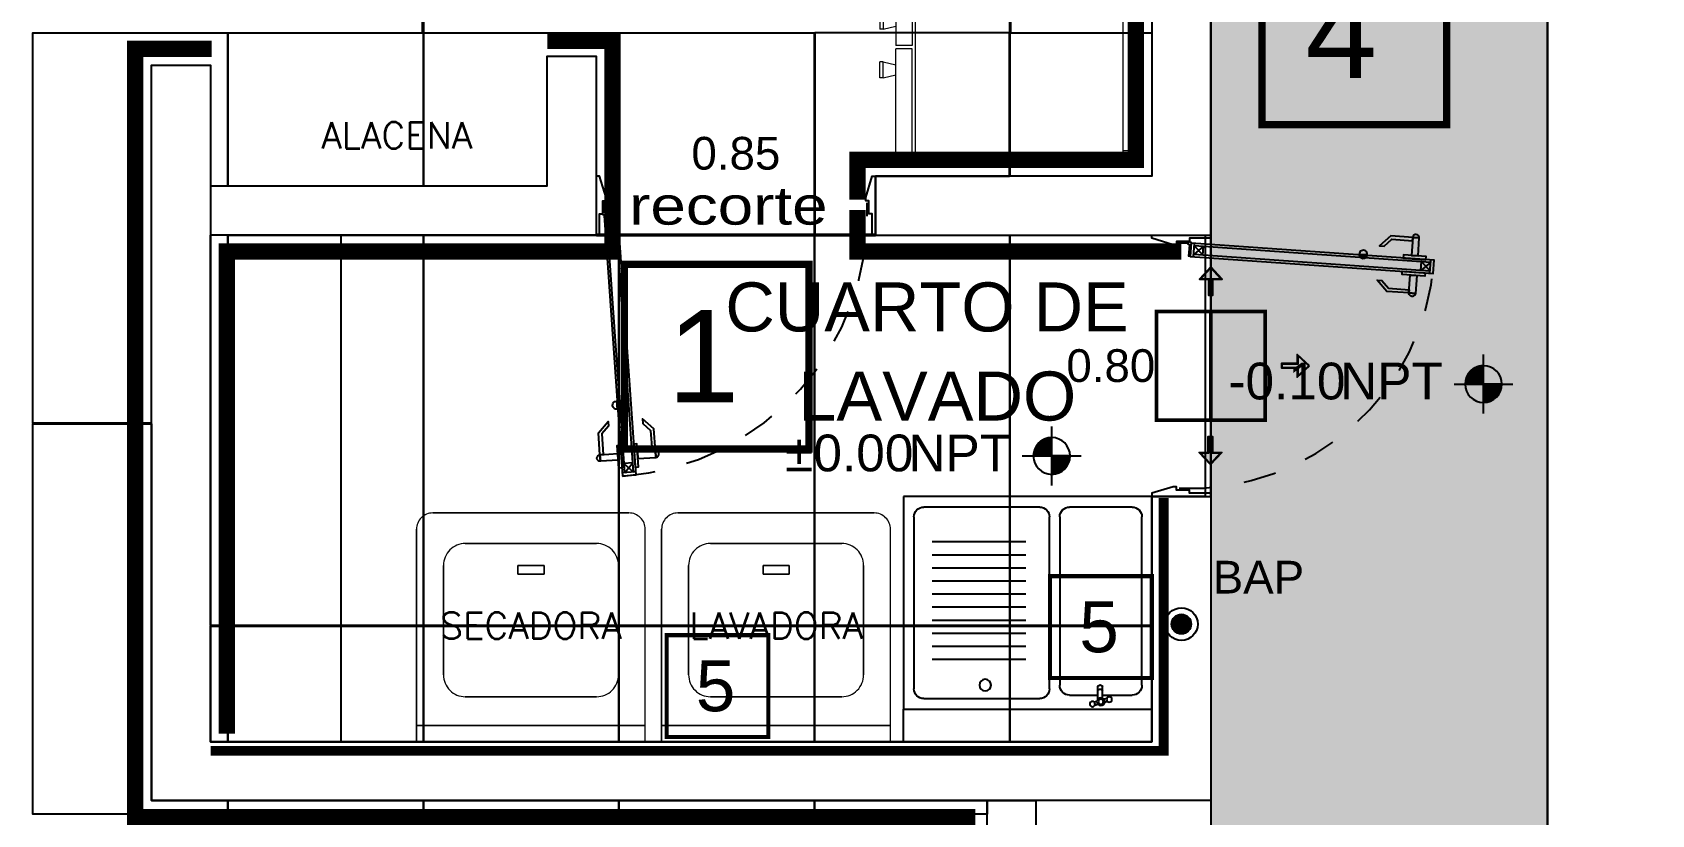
# Model space of a CAD drawing. Header units: metres. Extents: x 116 to 391, y -213 to 56.
# Drawn here: x 320.644 to 325.597, y -128.997 to -126.604 of the extents above; entities that cross this region are included whole.
import ezdxf
from ezdxf.enums import TextEntityAlignment as Align

# ---------------------------------------------------------------- set-up
doc = ezdxf.new("R2010")
doc.units = ezdxf.units.M
doc.header["$PDMODE"] = 35
doc.linetypes.add('AR-01-REC$0$DASHDOT2', pattern=[12.7, 6.35, -3.175, 0, -3.175])
doc.linetypes.add('AR-157$0$ACAD_ISO07W100', pattern=[3, 0, -3])
for name, color, linetype in [('A-ACABADOS PISOS', 1, 'Continuous'), ('A-CAMBIO DE ACABADO', 1, 'Continuous'), ('A-DESPIECE', 5, 'Continuous'), ('A-EXTERIOR', 8, 'Continuous'), ('A-PISO', 30, 'Continuous'), ('A-TEXTOS', 7, 'Continuous'), ('AR-157$0$A-BAP', 8, 'Continuous'), ('AR-157$0$A-DIM-VANOS', 8, 'Continuous'), ('AR-157$0$A-ESCALON', 8, 'Continuous'), ('AR-157$0$A-MUEBLES FIJOS', 8, 'Continuous'), ('AR-157$0$A-MUROS', 8, 'Continuous'), ('AR-157$0$A-PUERTAS', 8, 'Continuous'), ('AR-157$0$A-TABLAROCA', 8, 'Continuous'), ('AR-157$0$A-TEXTOS', 8, 'Continuous'), ('AR-157$0$A-TEXTOS 1', 8, 'Continuous'), ('AR-157$0$Ar-Niveles', 8, 'Continuous'), ('AR-157$0$Ar-Texto', 8, 'Continuous')]:
    doc.layers.add(name, color=color, linetype=linetype)
doc.layers.add('AR-157$0$A-MUEBLES', color=8, linetype='Continuous', lineweight=0)
doc.layers.add('AR-157$0$Ar-Area', color=8, linetype='Continuous', plot=False)
doc.styles.add('AR-157$0$Anot_Arial', font='arial.ttf')
doc.styles.add('AR-157$0$oK', font='romans.shx', dxfattribs={"height": 0.18})
doc.styles.add('AR-157$0$Standard', font='arial.ttf')
doc.styles.get("Standard").update_dxf_attribs({"font": 'arial.ttf'})
doc.dimstyles.new('AR-157$0$VANOS', dxfattribs={"dimtxt": 0.1, "dimasz": 0.05, "dimexe": 0, "dimexo": 0, "dimgap": 0.03, "dimtad": 0, "dimtih": 1, "dimtoh": 1, "dimzin": 0, "dimdsep": 46, "dimtxsty": 'AR-157$0$Standard', "dimblk": 'AR-157$0$_Dot', "dimcen": 0.09, "dimse1": 1, "dimse2": 1, "dimsd1": 1, "dimsd2": 1, "dimclrd": 256, "dimclre": 256, "dimclrt": 256, "dimazin": 0, "dimtfac": 1, "dimtix": 1, "dimtofl": 0, "dimtmove": 2, "dimatfit": 3, "dimldrblk": 'AR-157$0$COTA', "dimfxl": 0, "dimtolj": 1, "dimtzin": 0, "dimlwd": 18, "dimarcsym": 0})
pattern_1 = [(0, (-2.923953, -1.1144057), (0, 0.0025), [])]

# ---------------------------------------------------------------- blocks, each defined once
blk = doc.blocks.new('*U567')
at = {"color": 0}
for p, q in [((-0.1203, 0.7623), (-0.0804, 0.7651)), ((-0.1124, 0.7348), (-0.0844, 0.7368)), ((-0.0619, 0.0132), (-0.034, 0.0151)), ((-0.0659, -0.0152), (-0.026, -0.0124))]:
    blk.add_line(p, q, dxfattribs=at)
at = {"color": 8, "linetype": 'ByBlock'}
for p, q in [((-0.0686, 0.5508), (-0.0695, 0.5648)), ((-0.0653, 0.5492), (-0.0666, 0.5669))]:
    blk.add_line(p, q, dxfattribs=at)
at = {"color": 8}
for points in [[(-0.1193, 0.7474), (-0.1292, 0.7467), (-0.1244, 0.6768), (-0.1144, 0.6775)], [(-0.0794, 0.7501), (-0.0694, 0.7508), (-0.0645, 0.681), (-0.0745, 0.6803)], [(-0.1275, 0.7217), (-0.1824, 0.7179), (-0.181, 0.6979), (-0.1261, 0.7018)], [(-0.181, 0.6979), (-0.1763, 0.6306), (-0.1416, 0.6004), (-0.1426, 0.6145), (-0.1666, 0.6354), (-0.171, 0.6986)], [(-0.0676, 0.7259), (-0.0128, 0.7297), (-0.0114, 0.7098), (-0.0663, 0.706)], [(-0.0114, 0.7098), (-0.0067, 0.6425), (-0.0368, 0.6078), (-0.0378, 0.6219), (-0.0169, 0.6459), (-0.0214, 0.7091)]]:
    blk.add_lwpolyline(points, close=True, dxfattribs=at)
at = {"color": 0}
blk.add_lwpolyline([(-0.0253, -0.0224), (-0.0253, -0.0224), (-0.0653, -0.0252), (-0.121, 0.7723), (-0.0811, 0.7751)], close=True, dxfattribs=at)
for points in [[(-0.1143, 0.7627), (-0.06, -0.0148)], [(-0.0844, 0.7368), (-0.1143, 0.7627)], [(-0.0864, 0.7647), (-0.1124, 0.7348)], [(-0.032, -0.0128), (-0.0864, 0.7647)], [(-0.8544, 0.0376), (-0.8444, 0.0376), (-0.8444, -0.0274), (-0.8344, -0.0274), (-0.8344, -0.0674), (-0.8244, -0.0674), (-0.8244, -0.0674), (-0.8244, -0.0774), (-0.8444, -0.1424), (-0.8544, -0.1424), (-0.8544, 0.0376)], [(-0.032, -0.0128), (-0.0619, 0.0132)], [(-0.034, 0.0151), (-0.06, -0.0148)], [(0, 0.0376), (-0.01, 0.0376), (-0.01, -0.0274), (-0.02, -0.0274), (-0.02, -0.0674), (-0.03, -0.0674), (-0.03, -0.0674), (-0.03, -0.0774), (-0.01, -0.1424), (0, -0.1424), (0, 0.0376)], [(-0.0653, -0.0252), (-0.0649, -0.0302)], [(-0.03, -0.0277), (-0.0649, -0.0302)], [(-0.025, -0.0324), (-0.025, -0.0674)]]:
    blk.add_lwpolyline(points, dxfattribs=at)
at = {"color": 8}
for points in [[(-0.181, 0.6979), (-0.1824, 0.7179, 1)], [(-0.0114, 0.7098), (-0.0128, 0.7297, -1)]]:
    blk.add_lwpolyline(points, format="xyb", close=True, dxfattribs=at)
at = {"color": 8, "linetype": 'ByBlock'}
blk.add_lwpolyline([(-0.0637, 0.5707), (-0.0635, 0.5676, 1), (-0.0622, 0.5489), (-0.0619, 0.5458, -1)], format="xyb", close=True, dxfattribs=at)
at = {"color": 0}
blk.add_lwpolyline([(-0.0619, 0.5458), (-0.0637, 0.5707, -1)], format="xyb", close=True, dxfattribs=at)
at = {"color": 0, "linetype": 'ByBlock'}
blk.add_lwpolyline([(-0.0619, 0.5458), (-0.0637, 0.5707, -1)], format="xyb", close=True, dxfattribs=at)
at = {"color": 0}
blk.add_circle((-0.025, -0.0274), 0.005, dxfattribs=at)
at = {"color": 0, "linetype": 'AR-157$0$ACAD_ISO07W100', "ltscale": 0.005}
blk.add_arc((-0.025, -0.0274), 0.8044, 94, 182.4132, dxfattribs=at)
at = {"style": 'AR-157$0$Anot_Arial', "flags": 1}
for tag, p in [('ESPACIO', (-0.541, 0.5853)), ('TOPE', (-0.541, 0.5124)), ('TIPO', (-0.541, 0.4329)), ('NUMERO', (-0.541, 0.3583)), ('MATERIAL', (-0.541, 0.2753))]:
    blk.add_attdef(tag, p, '', height=0.0625, dxfattribs=at)
blk = doc.blocks.new('AR-157$0$Lavadero con tina en planta')
for p, q in [((0, 0.38), (0.65, 0.38)), ((0, -0.38), (0, 0.38)), ((0.0727, 0.3495), (0.588, 0.3495)), ((0.65, 0.38), (0.65, -0.38)), ((0.0427, 0.2284), (0.0427, 0.3195)), ((0.618, 0.3195), (0.618, 0.1278)), ((0.0124, 0.2053), (0.0149, 0.2145)), ((0.023, 0.2444), (0.0206, 0.2353)), ((0.0218, 0.2028), (0.0242, 0.2119)), ((0.0324, 0.2419), (0.0299, 0.2328)), ((0.0302, 0.2147), (0.0689, 0.2147)), ((0.0333, 0.2284), (0.0689, 0.2284)), ((0.0427, 0.1278), (0.0427, 0.2147)), ((0.062, 0.0666), (0.588, 0.0666)), ((0.588, 0.0978), (0.0727, 0.0978)), ((0.032, -0.318), (0.032, 0.0366)), ((0.618, 0.0366), (0.618, -0.318)), ((0.1513, -0.0058), (0.1513, -0.2918)), ((0.1913, -0.0058), (0.1913, -0.2918)), ((0.2313, -0.0058), (0.2313, -0.2918)), ((0.2713, -0.0058), (0.2713, -0.2918)), ((0.3113, -0.0058), (0.3113, -0.2918)), ((0.3513, -0.0058), (0.3513, -0.2918)), ((0.3913, -0.0058), (0.3913, -0.2918)), ((0.4313, -0.0058), (0.4313, -0.2918)), ((0.4713, -0.0058), (0.4713, -0.2918)), ((0.5113, -0.0058), (0.5113, -0.2918)), ((0.65, -0.38), (0, -0.38)), ((0.588, -0.348), (0.062, -0.348))]:
    blk.add_line(p, q)
blk.add_lwpolyline([(-0.1, -0.38), (0, -0.38), (0, 0.38), (-0.1, 0.38)], close=True)
for centre, radius in [((0.0294, 0.2494), 0.0081), ((0.0154, 0.1978), 0.0081), ((0.0224, 0.2236), 0.0118), ((0.0224, 0.2236), 0.0078), ((0.0733, -0.13), 0.0178)]:
    blk.add_circle(centre, radius)
for centre, radius, start, end in [((0.0727, 0.3195), 0.03, 90, 180), ((0.588, 0.3195), 0.03, 0, 90), ((0.054, 0.2216), 0.00711, 286.0255, 73.9745), ((0.0669, 0.2216), 0.00711, 286.0255, 73.9745), ((0.0727, 0.1278), 0.03, 180, 270), ((0.588, 0.1278), 0.03, 270, 0), ((0.062, 0.0366), 0.03, 90, 180), ((0.588, 0.0366), 0.03, 0, 90), ((0.062, -0.318), 0.03, 180, 270), ((0.588, -0.318), 0.03, 270, 0)]:
    blk.add_arc(centre, radius, start, end)
blk = doc.blocks.new('AR-157$0$LAVADORA')
for points in [[(-0.2636, 0.3049), (0.3864, 0.3049)], [(-0.2636, -0.3951), (-0.2636, 0.3049)], [(-0.2136, -0.3951), (-0.2136, 0.3049)], [(0.4364, -0.3451), (0.4364, 0.2549)], [(0.2758, 0.2229), (-0.0588, 0.2229)], [(-0.0588, 0.2229), (0.2758, 0.2229)], [(-0.1257, 0.156), (-0.1257, -0.2456)], [(-0.1257, -0.2456), (-0.1257, 0.156)], [(0.3427, -0.2456), (0.3427, 0.156)], [(0.3427, -0.2456), (0.3427, 0.156)], [(0.249, -0.0046), (0.2758, -0.0046)], [(0.249, -0.0849), (0.249, -0.0046)], [(0.249, -0.0448), (0.249, -0.0448)], [(0.2758, -0.0849), (0.2758, -0.0046)], [(0.2758, -0.0448), (0.2758, -0.0448)], [(0.249, -0.0849), (0.2758, -0.0849)], [(-0.0588, -0.3125), (0.2758, -0.3125)], [(-0.0588, -0.3125), (0.2758, -0.3125)], [(-0.2636, -0.3951), (0.3864, -0.3951)]]:
    blk.add_lwpolyline(points)
for points in [[(-0.2636, -0.3951), (-0.2636, 0.3049), (-0.2136, 0.3049), (-0.2136, -0.3951)], [(0.249, -0.0046), (0.249, -0.0849), (0.2758, -0.0849), (0.2758, -0.0046)], [(0.249, -0.0046), (0.249, -0.0849), (0.2758, -0.0849), (0.2758, -0.0046)], [(0.249, -0.0849), (0.249, -0.0046), (0.2758, -0.0046), (0.2758, -0.0849)]]:
    blk.add_lwpolyline(points, close=True)
for points in [[(-0.2136, -0.3951), (-0.2136, 0.3049), (0.3864, 0.3049, -0.414214), (0.4364, 0.2549), (0.4364, -0.3451, -0.414214), (0.3864, -0.3951)], [(-0.0588, -0.3125, -0.414214), (-0.1257, -0.2456), (-0.1257, 0.156, -0.414214), (-0.0588, 0.2229), (0.2758, 0.2229, -0.414214), (0.3427, 0.156), (0.3427, -0.2456, -0.414214), (0.2758, -0.3125)]]:
    blk.add_lwpolyline(points, format="xyb", close=True)
for points in [[(0.3864, 0.3049, -0.414214), (0.4364, 0.2549, -0.414214)], [(-0.1257, 0.156, -0.414214), (-0.0588, 0.2229, -0.414214)], [(-0.1257, 0.156, -0.414214), (-0.0588, 0.2229, -0.414214)], [(0.2758, 0.2229, -0.414214), (0.3427, 0.156, -0.414214)], [(0.2758, 0.2229, -0.414214), (0.3427, 0.156, -0.414214)], [(-0.0588, -0.3125, -0.414214), (-0.1257, -0.2456, -0.414214)], [(-0.0588, -0.3125, -0.414214), (-0.1257, -0.2456, -0.414214)], [(0.3427, -0.2456, -0.414214), (0.2758, -0.3125, -0.414214)], [(0.3427, -0.2456, -0.414214), (0.2758, -0.3125, -0.414214)], [(0.4364, -0.3451, -0.414214), (0.3864, -0.3951, -0.414214)]]:
    blk.add_lwpolyline(points, format="xyb")
blk = doc.blocks.new('*U95')
at = {"color": 0}
for p, q in [((0.1165, 0.708), (0.0766, 0.7108)), ((0.1086, 0.6805), (0.0807, 0.6825)), ((0.0619, 0.0132), (0.034, 0.0151)), ((0.0659, -0.0152), (0.026, -0.0124))]:
    blk.add_line(p, q, dxfattribs=at)
at = {"color": 8, "linetype": 'ByBlock'}
for p, q in [((0.0615, 0.4949), (0.0628, 0.5126)), ((0.0648, 0.4966), (0.0657, 0.5105))]:
    blk.add_line(p, q, dxfattribs=at)
at = {"color": 0}
blk.add_lwpolyline([(0.0253, -0.0224), (0.0253, -0.0224), (0.0653, -0.0252), (0.1172, 0.718), (0.0773, 0.7208)], close=True, dxfattribs=at)
for points in [[(0.032, -0.0128), (0.0826, 0.7104)], [(0.1105, 0.7085), (0.06, -0.0148)], [(0.0807, 0.6825), (0.1105, 0.7085)], [(0.0826, 0.7104), (0.1086, 0.6805)], [(0, 0.0376), (0.01, 0.0376), (0.01, -0.0274), (0.02, -0.0274), (0.02, -0.0674), (0.03, -0.0674), (0.03, -0.0674), (0.03, -0.0774), (0.01, -0.1424), (0, -0.1424), (0, 0.0376)], [(0.032, -0.0128), (0.0619, 0.0132)], [(0.034, 0.0151), (0.06, -0.0148)], [(0.8, 0.0376), (0.79, 0.0376), (0.79, -0.0274), (0.78, -0.0274), (0.78, -0.0674), (0.77, -0.0674), (0.77, -0.0674), (0.77, -0.0774), (0.79, -0.1424), (0.8, -0.1424), (0.8, 0.0376)], [(0.025, -0.0324), (0.025, -0.0674)], [(0.03, -0.0277), (0.0649, -0.0302)], [(0.0653, -0.0252), (0.0649, -0.0302)]]:
    blk.add_lwpolyline(points, dxfattribs=at)
at = {"color": 8}
for points in [[(0.0756, 0.6959), (0.0656, 0.6966), (0.0607, 0.6267), (0.0707, 0.626)], [(0.0076, 0.6555), (0.0029, 0.5882), (0.033, 0.5535), (0.034, 0.5676), (0.0131, 0.5916), (0.0176, 0.6548)], [(0.0639, 0.6716), (0.009, 0.6755), (0.0076, 0.6555), (0.0625, 0.6517)], [(0.1155, 0.6931), (0.1255, 0.6924), (0.1206, 0.6225), (0.1106, 0.6232)], [(0.1237, 0.6674), (0.1786, 0.6636), (0.1772, 0.6437), (0.1223, 0.6475)], [(0.1772, 0.6437), (0.1725, 0.5763), (0.1378, 0.5462), (0.1388, 0.5603), (0.1628, 0.5811), (0.1672, 0.6443)]]:
    blk.add_lwpolyline(points, close=True, dxfattribs=at)
for points in [[(0.0076, 0.6555), (0.009, 0.6755, 1)], [(0.1772, 0.6437), (0.1786, 0.6636, -1)]]:
    blk.add_lwpolyline(points, format="xyb", close=True, dxfattribs=at)
at = {"color": 0}
blk.add_lwpolyline([(0.0582, 0.4915), (0.0599, 0.5164, 1)], format="xyb", close=True, dxfattribs=at)
at = {"color": 0, "linetype": 'ByBlock'}
blk.add_lwpolyline([(0.0582, 0.4915), (0.0599, 0.5164, 1)], format="xyb", close=True, dxfattribs=at)
at = {"color": 8, "linetype": 'ByBlock'}
blk.add_lwpolyline([(0.0599, 0.5164), (0.0597, 0.5133, -1), (0.0584, 0.4946), (0.0582, 0.4915, 1)], format="xyb", close=True, dxfattribs=at)
at = {"color": 0}
blk.add_circle((0.025, -0.0274), 0.005, dxfattribs=at)
at = {"color": 0, "linetype": 'AR-157$0$ACAD_ISO07W100', "ltscale": 0.005}
blk.add_arc((0.025, -0.0274), 0.75, 357.5868, 86, dxfattribs=at)
at = {"style": 'AR-157$0$Anot_Arial', "flags": 1}
for tag, p in [('ESPACIO', (0.259, 0.5853)), ('TOPE', (0.259, 0.5124)), ('TIPO', (0.259, 0.4329)), ('NUMERO', (0.259, 0.3583)), ('MATERIAL', (0.259, 0.2753))]:
    blk.add_attdef(tag, p, '', height=0.0625, dxfattribs=at)
blk = doc.blocks.new('AR-157$0$Refri-90-03')
for p, q in [((0.4168, 0), (-0.4168, 0)), ((-0.4168, 0), (-0.4168, -0.0496)), ((0.4168, 0), (0.4168, -0.0496)), ((-0.4668, -0.0496), (-0.4668, -0.6841)), ((0.4659, -0.0496), (-0.4668, -0.0496)), ((0.4659, -0.0496), (0.4659, -0.6841)), ((0.4659, -0.6841), (-0.4668, -0.6841)), ((-0.4668, -0.694), (-0.4668, -0.7436)), ((-0.4668, -0.694), (-0.1049, -0.694)), ((-0.1049, -0.694), (-0.1049, -0.7436)), ((-0.095, -0.694), (-0.095, -0.7436)), ((-0.095, -0.694), (-0.095, -0.7432)), ((0.4659, -0.694), (-0.095, -0.694)), ((0.4659, -0.694), (0.4659, -0.7436)), ((-0.4668, -0.7436), (-0.1049, -0.7436)), ((-0.1942, -0.7828), (-0.1844, -0.7436)), ((-0.1942, -0.7828), (-0.1446, -0.7829)), ((-0.1942, -0.7828), (-0.1942, -0.7927)), ((-0.1446, -0.7829), (-0.1544, -0.7436)), ((-0.1446, -0.7829), (-0.1446, -0.7928)), ((0.4659, -0.7436), (-0.095, -0.7436)), ((-0.0455, -0.7829), (-0.0356, -0.7436)), ((0.0041, -0.783), (-0.0455, -0.7829)), ((-0.0455, -0.7829), (-0.0455, -0.7928)), ((0.0041, -0.783), (-0.0057, -0.7436)), ((0.0041, -0.783), (0.0041, -0.7929)), ((-0.1942, -0.7927), (-0.1446, -0.7928)), ((0.0041, -0.7929), (-0.0455, -0.7928))]:
    blk.add_line(p, q)
blk = doc.blocks.new('*U405')
at = {"layer": 'AR-157$0$Ar-Niveles'}
h = blk.add_hatch(dxfattribs=at)
h.set_pattern_fill('_USER', color=256, scale=0.0025, style=0, pattern_type=0)
h.set_pattern_definition(pattern_1)
h.paths.add_polyline_path([(-2.549, -0.364), (-2.549, -0.739), (-2.174, -0.739, 0.414214)])
h = blk.add_hatch(dxfattribs=at)
h.set_pattern_fill('_USER', color=256, scale=0.0025, style=0, pattern_type=0)
h.set_pattern_definition(pattern_1)
h.paths.add_polyline_path([(-2.549, -0.364), (-2.549, -0.739), (-2.174, -0.739, 0.414214)])
h = blk.add_hatch(dxfattribs=at)
h.set_pattern_fill('_USER', color=256, scale=0.0025, style=0, pattern_type=0)
h.set_pattern_definition([(0, (-2.923953, -1.1144057), (0, 0.0025), [])])
h.paths.add_polyline_path([(-2.549, -0.739), (-2.924, -0.739, 0.414214), (-2.549, -1.114)])
for p, q in [((-2.549, -1.339), (-2.549, -0.139)), ((-1.949, -0.739), (-3.149, -0.739))]:
    blk.add_line(p, q, dxfattribs=at)
blk.add_circle((-2.549, -0.739), 0.375, dxfattribs=at)
at = {"layer": 'AR-157$0$Ar-Area', "style": 'AR-157$0$Anot_Arial', "flags": 1}
blk.add_attdef('ESP_AREA', text='', height=0.75, dxfattribs=at).set_placement((0, -2.5), align=Align.BOTTOM_CENTER)
at = {"layer": 'AR-157$0$Ar-Niveles', "style": 'AR-157$0$Anot_Arial'}
for tag, p in [('NIV_TIPO', (-1.78, -1.052)), ('VAL_NIV', (0.283, -1.052))]:
    blk.add_attdef(tag, p, '', height=0.75, dxfattribs=at)
at = {"layer": 'AR-157$0$Ar-Texto', "style": 'AR-157$0$Anot_Arial'}
for tag, p in [('ID_ESP01', (0, 1.5)), ('ID_ESP02', (0, 0))]:
    blk.add_attdef(tag, text='', height=1, dxfattribs=at).set_placement(p, align=Align.BOTTOM_CENTER)
blk = doc.blocks.new('*D414')
at = {"layer": 'Defpoints', "color": 0, "transparency": 16777216}
for p in [(322.226, -128.9541), (322.2983, -128.9541), (322.2983, -129.734)]:
    blk.add_point(p, dxfattribs=at)
at = {"layer": 'AR-157$0$A-DIM-VANOS', "transparency": 16777216, "insert": (322.226, -129.344), "char_height": 0.1, "attachment_point": 5, "style": 'AR-157$0$Standard'}
blk.add_mtext('\\A1;0.78', dxfattribs=at)
blk = doc.blocks.new('AR-157$0$_Dot')
at = {"color": 0, "linetype": 'ByBlock', "lineweight": -2}
blk.add_line((-0.5, 0), (-1, 0), dxfattribs=at)
at = {"color": 0, "linetype": 'ByBlock', "const_width": 0.5}
blk.add_lwpolyline([(-0.25, 0, 1), (0.25, 0, 1)], format="xyb", close=True, dxfattribs=at)
blk = doc.blocks.new('AR-157$0$COTA')
blk.add_line((-2.926, 0), (0, 0))
blk.add_lwpolyline([(-1.414, 0), (-1.414, -0.354), (0, -0.354), (0, 0)], close=True)
blk.add_solid([(-1.414, 0), (-1.414, -0.354), (0, 0), (0, -0.354)])
blk = doc.blocks.new('*D416')
at = {"layer": 'Defpoints', "color": 0, "transparency": 16777216}
for p in [(323.9424, -127.2242), (324.0682, -127.2242), (324.0682, -128.0241)]:
    blk.add_point(p, dxfattribs=at)
at = {"layer": 'AR-157$0$A-DIM-VANOS', "transparency": 16777216, "insert": (323.9424, -127.6242), "char_height": 0.1, "attachment_point": 5, "style": 'AR-157$0$Standard'}
blk.add_mtext('\\A1;0.80', dxfattribs=at)
blk = doc.blocks.new('*D417')
at = {"layer": 'Defpoints', "color": 0, "transparency": 16777216}
for p in [(322.3683, -126.9748), (322.3683, -127.0439), (323.2227, -127.0442)]:
    blk.add_point(p, dxfattribs=at)
at = {"layer": 'AR-157$0$A-DIM-VANOS', "transparency": 16777216, "insert": (322.7955, -126.9748), "char_height": 0.1, "attachment_point": 5, "style": 'AR-157$0$Standard'}
blk.add_mtext('\\A1;0.85', dxfattribs=at)
blk = doc.blocks.new('A$C7F1E1069')
h = blk.add_hatch(color=1)
h.dxf.hatch_style = 1
h.paths.add_polyline_path([(-0.225, 0), (-0.225, 0.225), (0.225, 0.225), (0.225, 0)])
at = {"color": 1, "const_width": 0.015}
for points in [[(-0.225, 0), (-0.225, 0.225), (0.225, 0.225), (0.225, 0)], [(0.225, -0.225), (0.225, 0), (-0.225, 0), (-0.225, -0.225)]]:
    blk.add_lwpolyline(points, close=True, dxfattribs=at)
blk = doc.blocks.new('r')
h = blk.add_hatch(color=5)
h.dxf.hatch_style = 1
h.paths.add_polyline_path([(1655.762, 468.449), (1655.668, 468.348), (1655.746, 468.348), (1655.746, 468.2), (1655.778, 468.2), (1655.778, 468.348), (1655.856, 468.348)])
at = {"color": 5}
for points in [[(1655.762, 468.456), (1655.658, 468.343), (1655.742, 468.343), (1655.742, 468.196), (1655.782, 468.196), (1655.782, 468.343), (1655.866, 468.343)], [(1655.762, 468.449), (1655.668, 468.348), (1655.746, 468.348), (1655.746, 468.2), (1655.778, 468.2), (1655.778, 468.348), (1655.856, 468.348)]]:
    blk.add_lwpolyline(points, close=True, dxfattribs=at)
blk = doc.blocks.new('CAMBIO DE PISO')
at = {"layer": 'A-CAMBIO DE ACABADO', "xscale": 0.7388581055550709, "yscale": 0.7388581055550709, "zscale": 0.7388581055550709}
blk.add_blockref('A$C7F1E1069', (183.6012, 19.2264), dxfattribs=at)
at = {"layer": 'A-DESPIECE', "xscale": -0.3310084312886717, "yscale": 0.3310084312886717, "zscale": 0.3310084312886717}
blk.add_blockref('r', (731.6723, -135.5343), dxfattribs=at)
at = {"layer": 'A-DESPIECE', "yscale": 0.3310084312886717, "zscale": 0.3310084312886717}
for p, xscale, rotation in [((338.3619, -528.8457), 0.3310084312886717, 90), ((28.8405, -528.8447), -0.3310084312886717, 270)]:
    blk.add_blockref('r', p, dxfattribs=dict(at, xscale=xscale, rotation=rotation))

msp = doc.modelspace()

# ---------------------------------------------------------------- hatches: boundary and pattern name
at = {"layer": 'A-EXTERIOR', "transparency": 33554559}
h = msp.add_hatch(dxfattribs=at)
h.set_pattern_fill('AR-CONC', color=256, scale=0.003)
h.paths.add_polyline_path([(319.5886, -131.0339), (319.5886, -137.1334), (325.0981, -137.1334), (325.0981, -130.9539), (325.2781, -130.9539), (325.2781, -120.7147), (324.2482, -120.7147), (324.2482, -131.1339), (320.5485, -131.1339), (320.5485, -131.0339)])
at = {"layer": 'AR-157$0$A-BAP'}
h = msp.add_hatch(color=256, dxfattribs=at)
h.dxf.hatch_style = 1
edge = h.paths.add_edge_path()
edge.add_arc((324.1582, -128.4141), 0.03, -180, 180)

# ---------------------------------------------------------------- linework, layer by layer
at = {"layer": 'A-ACABADOS PISOS'}
for points, const_width in [([(324.97, -126.8865), (324.4052, -126.8865), (324.4052, -126.3217), (324.97, -126.3217)], 0.0226), ([(323.0194, -127.879), (322.4546, -127.879), (322.4546, -127.3142), (323.0194, -127.3142)], 0.0226), ([(324.0679, -128.5793), (323.7564, -128.5793), (323.7564, -128.2677), (324.0679, -128.2677)], 0.0125), ([(322.8951, -128.7596), (322.5835, -128.7596), (322.5835, -128.4481), (322.8951, -128.4481)], 0.0125)]:
    msp.add_lwpolyline(points, close=True, dxfattribs=dict(at, const_width=const_width))
at = {"layer": 'A-PISO'}
for points in [[(319.5786, -131.0339), (319.5786, -137.1334), (325.2781, -137.1334), (325.2781, -130.9539), (325.2781, -130.9539), (325.2781, -120.6989), (324.2482, -120.6989), (324.2482, -131.1339), (320.5485, -131.1339), (320.5485, -131.0339)], [(319.5786, -131.0339), (319.5786, -137.1334), (325.2781, -137.1334), (325.2781, -130.9839), (325.2781, -130.9839), (325.2781, -120.6989), (324.2482, -120.6989), (324.2482, -131.1339), (320.5485, -131.1339), (320.5485, -131.0339)], [(322.4387, -127.2222), (322.4387, -126.6059), (323.0347, -126.6059), (323.0347, -127.2222)], [(321.8407, -127.2242), (322.4367, -127.2242), (322.4367, -128.4182), (321.8407, -128.4182)], [(322.4387, -127.2242), (323.0347, -127.2242), (323.0347, -128.4182), (322.4387, -128.4182)], [(323.0367, -127.2242), (323.6326, -127.2242), (323.6326, -128.4182), (323.0367, -128.4182)], [(324.2306, -127.2242), (324.2306, -128.0241), (324.0682, -128.0241), (324.0682, -128.4182), (323.6346, -128.4182), (323.6346, -127.2242)], [(321.1884, -128.4202), (321.2407, -128.4202), (321.2407, -128.7741), (321.1884, -128.7741)], [(321.2427, -128.4202), (321.8387, -128.4202), (321.8387, -128.7741), (321.2427, -128.7741)], [(321.8407, -128.4202), (322.4367, -128.4202), (322.4367, -128.7741), (321.8407, -128.7741)], [(322.4387, -128.4202), (323.0347, -128.4202), (323.0347, -128.7741), (322.4387, -128.7741)], [(323.0367, -128.4202), (323.6326, -128.4202), (323.6326, -128.7741), (323.0367, -128.7741)], [(324.0682, -128.4202), (324.0682, -128.7741), (323.6346, -128.7741), (323.6346, -128.4202)], [(321.2427, -128.9541), (321.8387, -128.9541), (321.8387, -128.9959), (321.2427, -128.9959)], [(321.8407, -128.9541), (322.4367, -128.9541), (322.4367, -128.9959), (321.8407, -128.9959)], [(322.4387, -128.9541), (323.0347, -128.9541), (323.0347, -128.9959), (322.4387, -128.9959)], [(323.0367, -128.9541), (323.5642, -128.9541), (323.5642, -128.9959), (323.0367, -128.9959)]]:
    msp.add_lwpolyline(points, close=True, dxfattribs=at)
at = {"layer": 'A-PISO', "const_width": 0.05}
for points in [[(323.3488, -122.7229), (323.3488, -122.8446), (324.0188, -122.8446), (324.0188, -123.8446), (324.0188, -123.8446), (324.0188, -125.8446), (324.0188, -125.8446), (324.0188, -126.9946), (323.1676, -126.9946), (323.1676, -127.1156)], [(321.192, -126.6546), (320.9581, -126.6546), (320.9581, -129.0046), (323.5027, -129.0046), (323.5027, -129.684), (323.1783, -129.684), (323.1783, -129.734)], [(322.2188, -126.6299), (322.4185, -126.6299), (322.4185, -127.2742), (321.2381, -127.2742), (321.2381, -128.7489)], [(323.1676, -127.1477), (323.1676, -127.2746), (324.1579, -127.2746)]]:
    msp.add_lwpolyline(points, dxfattribs=at)
at = {"layer": 'A-PISO', "color": 1, "ltscale": 100, "const_width": 0.01}
for points in [[(321.8387, -126.6039), (321.8387, -125.4539)], [(323.6346, -126.6039), (323.6346, -125.4539)], [(323.2227, -127.2242), (322.3683, -127.2242)]]:
    msp.add_lwpolyline(points, dxfattribs=at)
at = {"layer": 'A-PISO'}
for points in [[(321.0084, -127.7999), (320.6447, -127.7999), (320.6447, -126.6059), (321.2407, -126.6059), (321.2407, -127.0739)], [(321.2427, -127.0739), (321.2427, -126.6059), (321.8387, -126.6059), (321.8387, -127.0739)], [(321.8407, -127.0739), (321.8407, -126.6059), (322.4367, -126.6059), (322.4367, -127.2222), (322.3683, -127.2222)], [(323.2227, -127.2242), (323.2227, -127.0442), (323.6326, -127.0442), (323.6326, -126.6059), (323.0367, -126.6059), (323.0367, -127.2222), (323.2227, -127.2222)], [(323.6346, -127.0442), (323.6346, -126.6059), (324.0682, -126.6059), (324.0682, -127.0442), (323.6346, -127.0442)], [(321.2407, -127.2242), (321.2407, -128.4182), (321.1884, -128.4182), (321.1884, -127.2242)], [(321.8387, -127.2242), (321.8387, -128.4182), (321.2427, -128.4182), (321.2427, -127.2242), (321.8387, -127.2242)], [(321.2407, -128.9959), (320.6447, -128.9959), (320.6447, -127.8019), (321.0084, -127.8019), (321.0084, -128.9541), (321.2407, -128.9541), (321.2407, -128.9959)]]:
    msp.add_lwpolyline(points, dxfattribs=at)
at = {"layer": 'A-PISO', "color": 1, "linetype": 'AR-01-REC$0$DASHDOT2', "ltscale": 0.03, "const_width": 0.03}
msp.add_lwpolyline([(324.1042, -128.0285), (324.1042, -128.8018), (321.1888, -128.8018)], dxfattribs=at)
at = {"layer": 'A-PISO'}
msp.add_circle((327.3705, -149.1639), 63.4551, dxfattribs=at)
at = {"layer": 'AR-157$0$A-BAP'}
for radius in [0.05, 0.03]:
    msp.add_circle((324.1582, -128.4141), radius, dxfattribs=at)
at = {"layer": 'AR-157$0$A-ESCALON'}
for points in [[(325.2781, -119.2848), (325.2781, -130.9539)], [(324.2482, -128.0241), (324.2482, -127.2242)], [(324.2482, -128.9541), (324.2482, -129.734)]]:
    msp.add_lwpolyline(points, dxfattribs=at)
at = {"layer": 'AR-157$0$A-MUEBLES FIJOS'}
msp.add_lwpolyline([(321.1884, -128.7741), (321.5884, -128.7741), (321.5884, -127.2242), (321.1884, -127.2242)], close=True, dxfattribs=at)
at = {"layer": 'AR-157$0$A-MUROS'}
for points in [[(324.0682, -125.8943), (324.0682, -127.0442), (323.2227, -127.0442), (323.2227, -127.2242), (324.2482, -127.2242), (324.2482, -125.8943)], [(321.0084, -128.9541), (321.0084, -126.7042), (321.1884, -126.7042), (321.1884, -128.7741), (324.0682, -128.7741), (324.0682, -128.0241), (324.2482, -128.0241), (324.2482, -128.9541)]]:
    msp.add_lwpolyline(points, close=True, dxfattribs=at)
at = {"layer": 'AR-157$0$A-TABLAROCA'}
for points in [[(321.1884, -127.0739), (322.2188, -127.0739), (322.2188, -126.6769), (322.3683, -126.6769), (322.3683, -127.2242), (321.1884, -127.2242)], [(324.2482, -129.8691), (323.2283, -129.8691), (323.2283, -129.7191), (323.5642, -129.7191), (323.5642, -128.9541), (323.7132, -128.9541), (323.7132, -129.7191), (324.2482, -129.7191), (324.2482, -129.8691)]]:
    msp.add_lwpolyline(points, dxfattribs=at)

# ---------------------------------------------------------------- block references
at = {"layer": 'A-ACABADOS PISOS', "xscale": -1, "rotation": 270}
msp.add_blockref('CAMBIO DE PISO', (305.0217, -311.2253), dxfattribs=at)
at = {"layer": 'AR-157$0$A-MUEBLES', "xscale": -0.9999206197906486, "yscale": 0.9999206197906486, "zscale": 0.9999206197906486}
for name, p, rotation in [('AR-157$0$Refri-90-03', (324.0284, -126.5494), 269.9999977467597), ('AR-157$0$LAVADORA', (322.2135, -128.5105), 270), ('AR-157$0$LAVADORA', (322.9634, -128.5105), 270)]:
    msp.add_blockref(name, p, dxfattribs=dict(at, rotation=rotation))
at = {"layer": 'AR-157$0$A-MUEBLES FIJOS', "xscale": -0.9999206197906486, "yscale": 0.9999206197906486, "zscale": 0.9999206197906486, "rotation": 270}
msp.add_blockref('AR-157$0$Lavadero con tina en planta', (323.6882, -128.6741), dxfattribs=at)
at = {"layer": 'AR-157$0$A-PUERTAS', "ltscale": 0.18, "xscale": 0.9999206197906486, "yscale": 0.9999206197906486, "zscale": 0.9999206197906486}
for name, p, rotation in [('*U567', (322.3683, -127.1865), 180), ('*U95', (324.2106, -127.2242), 270)]:
    msp.add_blockref(name, p, dxfattribs=dict(at, rotation=rotation))
at = {"layer": 'AR-157$0$A-TEXTOS'}
ref = msp.add_blockref('*U405', (323.3793, -127.7891), dxfattribs=dict(at, xscale=-0.1499880929685973, yscale=0.1499880929685973, zscale=0.1499880929685973))
ref.add_attrib('ID_ESP01', 'CUARTO DE', dxfattribs={"layer": 'AR-157$0$Ar-Texto', "height": 0.14999, "rotation": 0, "style": 'AR-157$0$Standard'}).set_placement((323.3802, -127.5641), align=Align.BOTTOM_CENTER)
ref.add_attrib('ID_ESP02', 'LAVADO', dxfattribs={"layer": 'AR-157$0$Ar-Texto', "height": 0.14999, "rotation": 0, "style": 'AR-157$0$Standard'}).set_placement((323.4116, -127.8366), align=Align.BOTTOM_CENTER)
ref.add_attrib('NIV_TIPO', 'NPT', (323.3232, -127.9469), dxfattribs={"layer": 'AR-157$0$Ar-Niveles', "height": 0.11249, "style": 'AR-157$0$Anot_Arial'})
ref.add_attrib('VAL_NIV', '%%p0.00', (322.9464, -127.9469), dxfattribs={"layer": 'AR-157$0$Ar-Niveles', "height": 0.11249, "style": 'AR-157$0$Anot_Arial'})
ref = msp.add_blockref('*U405', (324.7, -127.5692), dxfattribs=dict(at, xscale=-0.1499880929685973, yscale=0.1499880929685973, zscale=0.1499880929685973))
ref.add_attrib('NIV_TIPO', 'NPT', (324.6439, -127.727), dxfattribs={"layer": 'AR-157$0$Ar-Niveles', "height": 0.11249, "style": 'AR-157$0$Anot_Arial'})
ref.add_attrib('VAL_NIV', '-0.10', (324.302, -127.727), dxfattribs={"layer": 'AR-157$0$Ar-Niveles', "height": 0.11249, "style": 'AR-157$0$Anot_Arial'})

# ---------------------------------------------------------------- texts
at = {"layer": 'A-ACABADOS PISOS', "attachment_point": 3}
for s, width, gutter_width, insert, char_height in [('4', 0.258238, 0.8066, (324.7569, -126.4612), 0.2824), ('1', 0.258238, 0.8066, (322.8063, -127.4537), 0.2824), ('5', 0.142465, 0.445, (323.9669, -128.3446), 0.1558), ('5', 0.142465, 0.445, (322.794, -128.525), 0.1558)]:
    msp.add_mtext_dynamic_manual_height_columns(s, width=width, gutter_width=gutter_width, heights=[0], dxfattribs=dict(at, insert=insert, char_height=char_height))
at = {"layer": 'A-TEXTOS', "color": 1, "width": 1.2}
msp.add_text('recorte', height=0.11631, dxfattribs=at).set_placement((322.4692, -127.1924))
at = {"layer": 'AR-157$0$A-BAP', "style": 'AR-157$0$Standard'}
msp.add_text('BAP', height=0.09999, dxfattribs=at).set_placement((324.2542, -128.3206))
at = {"layer": 'AR-157$0$A-TEXTOS 1', "char_height": 0.08099, "attachment_point": 5, "style": 'AR-157$0$oK'}
for s, insert in [('ALACENA', (321.7581, -126.9193)), ('SECADORA', (322.1686, -128.419)), ('LAVADORA', (322.9185, -128.419))]:
    msp.add_mtext_dynamic_manual_height_columns(s, width=0.61549, gutter_width=0.9999, heights=[0], dxfattribs=dict(at, insert=insert))

# ---------------------------------------------------------------- dimensions: what is measured, and where the dimension line sits
at = {"layer": 'AR-157$0$A-DIM-VANOS'}
for base, p1, p2, angle, picture, middle in [((322.3683, -126.9748), (323.2227, -127.0442), (322.3683, -127.0439), 180, '*D417', (322.7955, -126.9748)), ((323.9424, -127.2242), (324.0682, -128.0241), (324.0682, -127.2242), 90, '*D416', (323.9424, -127.6242)), ((322.226, -128.9541), (322.2983, -129.734), (322.2983, -128.9541), 90, '*D414', (322.226, -129.344))]:
    dim = msp.add_linear_dim(base=base, p1=p1, p2=p2, angle=angle, dimstyle='AR-157$0$VANOS', dxfattribs=at)
    dim.commit()
    dim.dimension.update_dxf_attribs({"geometry": picture, "text_midpoint": middle})

doc.saveas('drawing.dxf')
